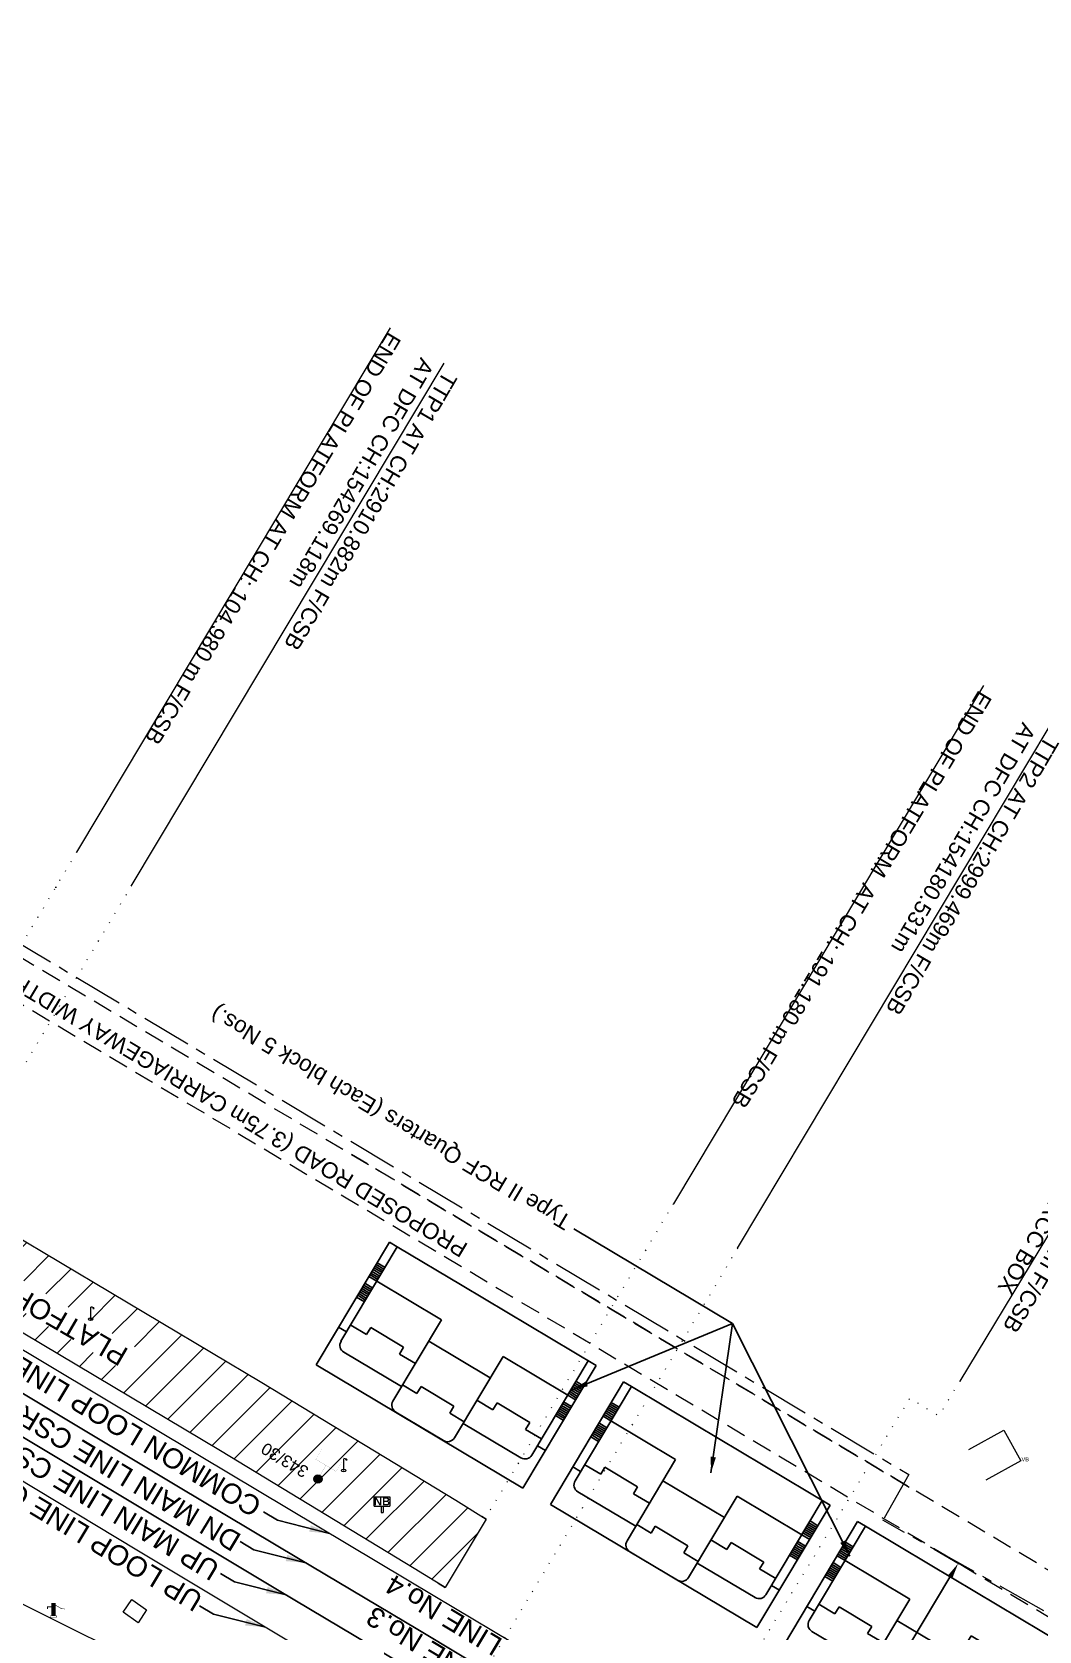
# Model space of a CAD drawing. Header units: metres. Extents: x 597821 to 610090, y 3402206 to 3407451.
# Drawn here: x 608035.8 to 608161.8, y 3403431.6 to 3403631.7 of the extents above; entities that cross this region are included whole.
import ezdxf
from ezdxf.enums import TextEntityAlignment as Align

# ---------------------------------------------------------------- set-up
doc = ezdxf.new("R2010")
doc.units = ezdxf.units.M
doc.header["$MEASUREMENT"] = 0
for name, pattern in [('CENTER', [2, 1.25, -0.25, 0.25, -0.25]), ('DASHED', [0.75, 0.5, -0.25]), ('DOT', [0.25, 0, -0.25])]:
    doc.linetypes.add(name, pattern=pattern)
doc.layers.get('Defpoints').update_dxf_attribs({"color": 5})
for name, color, linetype, lineweight in [('BRIDGE DETAILS PLAN', 7, 'Continuous', 0), ("CHAWAPAIL STN. SRJ's", 7, 'Continuous', 0), ('Existing IR Track', 143, 'Continuous', 0), ('Grill', 7, 'Continuous', 0), ('Hand_Pump', 8, 'Continuous', 0), ('Lamp_Post', 8, 'Continuous', 0), ('Name Board', 8, 'Continuous', 0), ("NEW CHAWAPAIL STN. SRJ's", 10, 'Continuous', 0), ('OHE MAST', 7, 'Continuous', 0), ('Platform', 7, 'Continuous', 0), ('proposed structure', 1, 'Continuous', 0), ('Proposed TPTC Chainages', 10, 'Continuous', 0), ('Religious_Place', 7, 'Continuous', 0), ('SRJ CH. in Station', 7, 'Continuous', 0), ('Text1', 7, 'Continuous', 0), ('Village Area text', 8, 'Continuous', 0)]:
    doc.layers.add(name, color=color, linetype=linetype, lineweight=lineweight)
doc.layers.add('Existing Railway Boundary', color=7, linetype='CENTER')
doc.styles.add('ARIAL', font='arial.ttf')
doc.styles.add('NB', font='swissbo.ttf', dxfattribs={"height": 1.5})
doc.styles.get("Standard").update_dxf_attribs({"font": 'arial.ttf'})
doc.styles.add('Style-Arial', font='arial.ttf')
doc.linetypes.add('F-LINE', pattern='A,0.6,["X",Standard,S=0.3,R=0,X=0,Y=-0.15],0.1', length=0.7)
doc.dimstyles.new('d', dxfattribs={"dimtxt": 2, "dimasz": 2, "dimexe": 0.18, "dimexo": 1, "dimgap": 0.09, "dimtad": 0, "dimtih": 1, "dimtoh": 1, "dimzin": 0, "dimdsep": 46, "dimtxsty": 'Standard', "dimcen": 0.09, "dimclrd": 256, "dimclrt": 256, "dimadec": 0, "dimazin": 0, "dimtfac": 1, "dimtofl": 0, "dimtmove": 0, "dimatfit": 3, "dimfxl": 1, "dimtolj": 1, "dimtzin": 0, "dimarcsym": 0})
doc.dimstyles.get("Standard").update_dxf_attribs({"dimtxt": 0.18, "dimasz": 0.18, "dimexe": 0.18, "dimexo": 0.0625, "dimgap": 0.09, "dimtad": 0, "dimtih": 1, "dimtoh": 1, "dimdec": 4, "dimzin": 0, "dimdsep": 46, "dimtxsty": 'Standard', "dimcen": 0.09, "dimadec": 0, "dimazin": 0, "dimtfac": 1, "dimtdec": 4, "dimtofl": 0, "dimtmove": 0, "dimatfit": 3, "dimfxl": 1, "dimtolj": 1, "dimtzin": 0, "dimarcsym": 0})

# ---------------------------------------------------------------- blocks, each defined once
blk = doc.blocks.new('HP')
at = {"color": 8}
for points, const_width in [([(0, 0.17), (0, 1.76)], 0.541), ([(-0.75, 1.03), (-0.75, 1.29), (0, 1.29)], 0.108), ([(-0.04, 1.67), (1.03, 1.06), (1.42, 1.03)], 0.0676)]:
    blk.add_lwpolyline(points, dxfattribs=dict(at, const_width=const_width))
at = {"color": 8, "const_width": 0.0676}
blk.add_lwpolyline([(0, 0.17), (-0.41, 0.17), (-0.41, 0), (0.41, 0), (0.41, 0.17)], close=True, dxfattribs=at)
blk = doc.blocks.new('LP')
for points in [[(0, 0), (0, 1.5)], [(0.25, 1.35), (0.44, 1.35)]]:
    blk.add_lwpolyline(points)
for centre, radius, start, end in [((0.07, 0.99), 0.519, 57.6425, 97.3165), ((0.34, 1.33), 0.094, 11.7012, 168.0476)]:
    blk.add_arc(centre, radius, start, end)
at = {"extrusion": (0, 0, -1)}
blk.add_ellipse((0, 0.01), major_axis=(0.308, 0), ratio=0.400495, dxfattribs=at)
blk.add_ellipse((0.35, 1.36), major_axis=(0.0017, 0.0438), ratio=0.461056, start_param=1.74022, end_param=4.575836)
blk = doc.blocks.new('NB')
for p, q in [((-0.98, 0.82), (-0.98, 1.98)), ((-0.98, 1.98), (0.98, 1.98)), ((-0.98, 0.82), (0.98, 0.82)), ((-0.13, 0.82), (-0.13, 0)), ((-0.13, 0), (0.13, 0)), ((0.13, 0.82), (0.13, 0)), ((0.98, 1.98), (0.98, 0.82))]:
    blk.add_line(p, q)
at = {"style": 'NB', "width": 1.025371}
blk.add_text('NB', height=0.988, dxfattribs=at).set_placement((0, 1.4), align=Align.MIDDLE)
blk = doc.blocks.new('OHE MAST')
h = blk.add_hatch(color=7)
h.dxf.hatch_style = 1
edge = h.paths.add_edge_path()
edge.add_arc((0, 0), 0.514, 0, 360)
at = {"const_width": 0.01}
for points in [[(1.5, 3.5), (1.5, 2), (-1.5, 2), (-1.5, 3.5)], [(0, 2), (0, 0)]]:
    blk.add_lwpolyline(points, dxfattribs=at)
blk.add_circle((0, 0), 0.514)
blk = doc.blocks.new('*D91')
at = {"layer": 'Defpoints', "color": 0, "transparency": 16777216}
for p in [(608148.58, 3403441.89), (608124.71, 3403402), (608127.82, 3403400.14)]:
    blk.add_point(p, dxfattribs=at)
at = {"layer": 'Text1', "color": 0, "lineweight": -2, "transparency": 16777216}
for p, q in [((608148.69, 3403441.82), (608151.8, 3403439.96)), ((608150.66, 3403438.31), (608138.58, 3403418.13)), ((608128.84, 3403401.85), (608137.41, 3403416.16)), ((608124.82, 3403401.93), (608127.92, 3403400.07))]:
    blk.add_line(p, q, dxfattribs=at)
at = {"layer": 'Text1', "color": 0, "transparency": 16777216}
for points in [[(608150.38, 3403438.48), (608150.95, 3403438.14), (608151.69, 3403440.03)], [(608128.56, 3403402.02), (608129.13, 3403401.68), (608127.82, 3403400.14)]]:
    blk.add_solid(points, dxfattribs=at)
at = {"layer": 'Text1', "color": 0, "lineweight": 0, "transparency": 16777216, "insert": (608138, 3403417.15), "char_height": 2, "attachment_point": 5, "rotation": 149, "style": 'Style-Arial'}
blk.add_mtext('\\A1;46.488m', dxfattribs=at)
blk = doc.blocks.new('TerminatorOpen_0.5')
at = {"color": 0, "linetype": 'ByBlock', "lineweight": -2}
for q in [(-1, 0.25), (-1, 0), (-1, -0.25)]:
    blk.add_line((0, 0), q, dxfattribs=at)
blk = doc.blocks.new('A$C7A1F303B')
at = {"layer": 'proposed structure', "color": 1, "lineweight": 25, "extrusion": (-0.002425, 0.000759779, 0.999997)}
for p, q in [((10.34, 31.99, 100.43), (0, 17.42, 100.42)), ((8.9, 27.98, 100.43), (0.94, 16.76, 100.42)), ((7.17, 27.53, 100.43), (8.11, 26.86, 100.43)), ((3.47, 22.31, 100.42), (4.41, 21.65, 100.43)), ((3.62, 22.52, 100.42), (4.55, 21.85, 100.43)), ((3.76, 22.72, 100.42), (4.7, 22.06, 100.43)), ((3.91, 22.93, 100.42), (4.84, 22.26, 100.43)), ((4.05, 23.13, 100.42), (4.99, 22.46, 100.43)), ((4.2, 23.33, 100.42), (5.13, 22.67, 100.43)), ((4.34, 23.54, 100.42), (5.28, 22.87, 100.43)), ((4.48, 23.74, 100.42), (5.42, 23.08, 100.43)), ((4.63, 23.95, 100.42), (5.57, 23.28, 100.43)), ((1.88, 20.07, 100.42), (2.82, 19.41, 100.42)), ((2.03, 20.28, 100.42), (2.96, 19.61, 100.42)), ((2.17, 20.48, 100.42), (3.11, 19.81, 100.42)), ((2.31, 20.68, 100.42), (3.25, 20.02, 100.42)), ((2.46, 20.89, 100.42), (3.4, 20.22, 100.42)), ((2.6, 21.09, 100.42), (3.54, 20.43, 100.42)), ((2.75, 21.29, 100.42), (3.69, 20.63, 100.42)), ((2.89, 21.5, 100.42), (3.83, 20.83, 100.42)), ((1.74, 19.87, 100.42), (2.67, 19.2, 100.42))]:
    blk.add_line(p, q, dxfattribs=at)
at = {"layer": 'proposed structure', "color": 1, "lineweight": 25, "extrusion": (0.020092, 0.004589, 0.999788)}
for p, q in [((34.88, 14.57, 99.75), (10.34, 31.99, 100.16)), ((17.15, 23.33, 100.06), (10.29, 28.21, 100.18)), ((9.43, 24.7, 100.21), (7.53, 26.04, 100.25)), ((9.43, 24.7, 100.21), (8.84, 23.87, 100.23)), ((11.51, 15.38, 100.21), (18.38, 25.06, 100.03)), ((19.77, 25.29, 100), (25.45, 21.26, 99.91)), ((12.72, 21.11, 100.16), (8.84, 23.87, 100.23)), ((17.01, 23.13, 100.07), (18.72, 21.92, 100.04)), ((11.51, 15.38, 100.21), (3.83, 20.83, 100.34)), ((12.72, 21.11, 100.16), (13.31, 21.94, 100.15)), ((15.21, 20.59, 100.12), (13.31, 21.94, 100.15)), ((18.14, 21.09, 100.06), (18.72, 21.92, 100.04)), ((18.14, 21.09, 100.06), (22.02, 18.33, 99.99)), ((18.82, 10.2, 100.09), (25.68, 19.87, 99.91)), ((22.02, 18.33, 99.99), (22.6, 19.16, 99.97)), ((22.6, 19.16, 99.97), (24.32, 17.95, 99.95)), ((31.32, 13.27, 99.83), (24.46, 18.15, 99.94)), ((8.62, 11.3, 100.29), (0.94, 16.76, 100.42)), ((13.31, 17.92, 100.17), (20.62, 12.74, 100.04)), ((24.41, 14.06, 99.96), (22.51, 15.41, 99.99)), ((23.83, 13.23, 99.98), (24.41, 14.06, 99.96)), ((34.88, 14.57, 99.75), (24.54, 0, 100.02)), ((27.71, 10.47, 99.91), (23.83, 13.23, 99.98)), ((24.54, 0, 100.02), (8.62, 11.3, 100.29)), ((26.5, 4.74, 99.96), (18.82, 10.2, 100.09)), ((31.56, 11.88, 99.83), (23.61, 0.67, 100.04)), ((28.3, 11.3, 99.9), (27.71, 10.47, 99.91)), ((30.2, 9.95, 99.86), (28.3, 11.3, 99.9)), ((30.77, 10.77, 99.85), (31.71, 10.1, 99.83)), ((27.51, 6.17, 99.94), (28.45, 5.5, 99.92)), ((27.66, 6.37, 99.93), (28.59, 5.71, 99.92)), ((27.8, 6.58, 99.93), (28.74, 5.91, 99.91)), ((27.94, 6.78, 99.92), (28.88, 6.12, 99.91)), ((28.09, 6.99, 99.92), (29.03, 6.32, 99.9)), ((28.23, 7.19, 99.92), (29.17, 6.52, 99.9)), ((26.06, 4.13, 99.97), (27, 3.47, 99.96)), ((26.21, 4.34, 99.97), (27.15, 3.67, 99.95)), ((26.35, 4.54, 99.97), (27.29, 3.87, 99.95)), ((26.5, 4.74, 99.96), (27.44, 4.08, 99.95)), ((27.08, 5.56, 99.95), (28.01, 4.89, 99.93)), ((27.22, 5.76, 99.94), (28.16, 5.1, 99.93)), ((27.37, 5.97, 99.94), (28.3, 5.3, 99.92)), ((25.34, 3.11, 99.99), (26.28, 2.45, 99.98)), ((25.49, 3.32, 99.99), (26.42, 2.65, 99.97)), ((25.63, 3.52, 99.99), (26.57, 2.85, 99.97)), ((25.77, 3.72, 99.98), (26.71, 3.06, 99.97)), ((25.92, 3.93, 99.98), (26.86, 3.26, 99.96))]:
    blk.add_line(p, q, dxfattribs=at)
at = {"layer": 'proposed structure', "color": 1, "lineweight": 25, "extrusion": (-7.63247e-06, -2.39472e-05, 1)}
blk.add_line((0, 17.42, 100.42), (0.94, 16.76, 100.42), dxfattribs=at)
at = {"layer": 'proposed structure', "color": 1, "lineweight": 25, "extrusion": (0.020092, 0.004589, 0.999788)}
for centre, start, end in [((24.54, -13.5, 100.49), 311.7721, 41.7721), ((19.59, -22.09, 100.49), 311.7721, 41.7721), ((14.4, -26.73, 100.49), 221.7721, 311.7721), ((5.3, -30.68, 100.49), 221.7721, 311.7721)]:
    blk.add_arc(centre, 1, start, end, dxfattribs=at)

msp = doc.modelspace()

# ---------------------------------------------------------------- hatches: boundary and pattern name
at = {"layer": 'Text1'}
h = msp.add_hatch(dxfattribs=at)
h.set_pattern_fill('ANSI31', color=256, scale=25)
h.paths.add_polyline_path([(607753.0947, 3403644.2604), (607751.5547, 3403641.6866), (607751.2359, 3403641.1539), (607753.0948, 3403644.2604)])
h.paths.add_polyline_path([(607820.6347, 3403602.6909), (607844.2834, 3403589.0559), (607846.1087, 3403591.2615), (607864.0745, 3403580.7355), (607860.4855, 3403574.6098), (607818.0442, 3403600.1745)], flags=16)
h.paths.add_polyline_path([(608026.8533, 3403476.0893), (608029.0628, 3403478.8483), (608048.8953, 3403466.9898), (608046.7924, 3403464.5025)], flags=16)
h.paths.add_polyline_path([(607791.7674, 3403625.7148), (607786.6595, 3403617.1176), (607829.8706, 3403591.2495), (607842.2593, 3403583.7919), (607869.9155, 3403567.2419), (607894.1275, 3403552.8093), (607900.4612, 3403549.1052), (607942.8243, 3403523.7221), (608007.1625, 3403485.2538), (608027.9986, 3403472.8375), (608059.4174, 3403454.1079), (608083.6344, 3403439.4006), (608087.5045, 3403437.0112), (608092.6686, 3403445.5752), (608088.8567, 3403447.9288), (608064.5732, 3403462.6765), (608033.1191, 3403481.4271), (608012.2879, 3403493.8404), (607947.9561, 3403532.305), (607905.5554, 3403557.7106), (607899.2118, 3403561.4204), (607875.0431, 3403575.8272), (607847.4055, 3403592.3662), (607835.0174, 3403599.8233)])

# ---------------------------------------------------------------- linework, layer by layer
at = {"layer": "CHAWAPAIL STN. SRJ's", "lineweight": 13, "elevation": 264.1967, "flags": 128}
for points in [[(608080.653, 3403594.6408), (608041.4288, 3403529.0406)], [(608191.4358, 3403528.2667), (608151.8996, 3403462.8541)]]:
    msp.add_lwpolyline(points, dxfattribs=at)
at = {"layer": "CHAWAPAIL STN. SRJ's", "lineweight": 13, "flags": 128}
msp.add_lwpolyline([(608154.8398, 3403549.8891), (608116.0695, 3403485.048)], dxfattribs=at)
at = {"layer": "CHAWAPAIL STN. SRJ's", "linetype": 'DOT', "lineweight": 13, "ltscale": 5, "flags": 128}
for points in [[(608041.4288, 3403529.0406), (608038.8076, 3403524.6563), (608038.8076, 3403524.6563), (608004.0155, 3403466.4026)], [(608116.0695, 3403485.048), (608092.5365, 3403445.6568)], [(608151.8996, 3403462.8541), (608149.2571, 3403458.4826), (608145.6374, 3403460.7093), (608110.5103, 3403402.657)]]:
    msp.add_lwpolyline(points, dxfattribs=at)
at = {"layer": 'Existing IR Track', "color": 0, "lineweight": 20, "flags": 128}
for points in [[(608187.902, 3403375.2636), (608151.5167, 3403396.9152), (608086.4235, 3403435.7831), (608056.7796, 3403453.4972), (608031.8518, 3403468.4243), (608012.9231, 3403479.7069), (607975.9689, 3403501.7758), (607956.1825, 3403513.6224), (607936.3775, 3403525.4876), (607916.8375, 3403537.1673), (607899.659, 3403547.5073), (607879.377, 3403559.6085), (607862.2113, 3403569.8569), (607844.4569, 3403580.4738), (607828.8824, 3403589.8264), (607809.379, 3403601.4936), (607791.9107, 3403611.9358), (607773.1687, 3403623.2026), (607759.7901, 3403631.2413), (607739.2471, 3403643.525), (607722.3299, 3403653.5866)], [(608145.9653, 3403383.6697), (608145.1533, 3403384.1435), (608107.2322, 3403406.7721), (608077.1122, 3403424.809), (608048.9418, 3403441.6816), (608028.7206, 3403453.8546), (608009.5482, 3403465.3257), (607999.9832, 3403471.033), (607981.9504, 3403481.8659), (607967.9877, 3403490.2163), (607949.1946, 3403501.4065), (607926.8519, 3403514.7494), (607908.8396, 3403525.5435), (607890.4199, 3403536.5796), (607871.5161, 3403547.8865), (607855.0867, 3403557.649), (607837.0381, 3403568.5038), (607819.5812, 3403578.9165), (607801.5152, 3403589.7056), (607785.097, 3403599.5287), (607764.9084, 3403611.5797), (607751.7691, 3403619.4251), (607731.5539, 3403631.4851)]]:
    msp.add_lwpolyline(points, dxfattribs=at)
at = {"layer": 'Existing IR Track', "color": 0, "lineweight": 25, "flags": 128}
for points in [[(608163.0209, 3403384.5647), (608149.253, 3403392.8035), (608133.1137, 3403402.4273), (608116.9102, 3403412.0895), (608100.5498, 3403421.8888), (608084.103, 3403431.7437), (608069.1691, 3403440.6578), (608054.167, 3403449.6128), (608029.322, 3403464.5008), (608010.4231, 3403475.8438), (608006.3658, 3403478.277), (607987.3072, 3403489.7199), (607973.099, 3403498.1886), (607953.8044, 3403509.6915), (607932.1823, 3403522.5789), (607914.3945, 3403533.2082), (607896.6199, 3403543.9107), (607876.7913, 3403555.7505)], [(608191.4116, 3403362.138), (608160.6071, 3403380.5312), (608147.2148, 3403388.5271), (608130.7101, 3403398.4046), (608114.4058, 3403408.1623), (608098.1416, 3403417.8652), (608082.0197, 3403427.4872), (608066.7525, 3403436.6154), (608051.5213, 3403445.7222), (608026.9257, 3403460.44), (608008.1768, 3403471.6857), (608002.8781, 3403474.8569), (607984.5464, 3403485.8427), (607970.6918, 3403494.1213), (607951.5286, 3403505.5588), (607929.5354, 3403518.6739), (607911.5987, 3403529.3824), (607893.3567, 3403540.369), (607874.2672, 3403551.8113)]]:
    msp.add_lwpolyline(points, dxfattribs=at)
at = {"layer": 'Existing Railway Boundary', "color": 36, "lineweight": 20, "ltscale": 5}
for points in [[(607755.5205, 3403663.0787), (607768.7738, 3403683.4578), (607924.3361, 3403590.4668), (607921.2062, 3403585.2309), (608145.5025, 3403451.1525), (608142.2829, 3403445.4311)], [(608550.3293, 3403164.4182), (608296.8511, 3403316.4743), (608263.9541, 3403378.7593), (608188.5487, 3403419.3953), (608142.2829, 3403445.4311)]]:
    msp.add_lwpolyline(points, dxfattribs=at)
at = {"layer": 'Grill', "color": 1, "linetype": 'F-LINE', "lineweight": 13, "ltscale": 2}
msp.add_lwpolyline([(608108.0858, 3403398.2668), (608106.2125, 3403399.2103), (608098.3833, 3403403.1348), (608090.5533, 3403407.0475), (608082.7209, 3403410.9553), (608003.4475, 3403450.4965), (607995.6183, 3403454.4027), (607987.7968, 3403458.3112), (607979.9815, 3403462.2287), (607972.1764, 3403466.1595), (607964.384, 3403470.1084), (607956.6067, 3403474.0803), (607948.8471, 3403478.0798), (607941.1021, 3403482.1149, -0.00760414), (607894.4722, 3403507.4621), (607886.8741, 3403511.7673), (607879.2978, 3403516.1041), (607871.7352, 3403520.4708), (607864.1835, 3403524.8626), (607856.6402, 3403529.275), (607849.1024, 3403533.7031), (607841.5662, 3403538.1429), (607834.0327, 3403542.5876), (607506.4115, 3403735.9234)], format="xyb", dxfattribs=at)
at = {"layer": "NEW CHAWAPAIL STN. SRJ's", "lineweight": 13, "flags": 128}
for points in [[(608048.268, 3403524.7948), (608087.3879, 3403590.2205)], [(608124.081, 3403479.464), (608163.2009, 3403544.8898)]]:
    msp.add_lwpolyline(points, dxfattribs=at)
at = {"layer": "NEW CHAWAPAIL STN. SRJ's", "linetype": 'DOT', "lineweight": 13, "ltscale": 5, "flags": 128}
for points in [[(608001.2157, 3403446.0222), (608048.268, 3403524.7948)], [(608124.0971, 3403479.4544), (608080.4887, 3403406.4812)]]:
    msp.add_lwpolyline(points, dxfattribs=at)
at = {"layer": 'Platform', "lineweight": 15}
msp.add_lwpolyline([(607875.0431, 3403575.8272), (607899.2118, 3403561.4204), (607905.5554, 3403557.7106), (607947.9561, 3403532.305), (608012.2879, 3403493.8404), (608033.1191, 3403481.4271), (608064.5732, 3403462.6765), (608088.8567, 3403447.9288), (608092.6686, 3403445.5752), (608092.1284, 3403445.9087), (608092.6686, 3403445.5752), (608087.5045, 3403437.0112), (608086.6449, 3403437.5418), (608087.5045, 3403437.0112), (608083.6344, 3403439.4006), (608059.4174, 3403454.1079), (608027.9986, 3403472.8375), (608007.1625, 3403485.2538), (607942.8243, 3403523.7221), (607900.4612, 3403549.1052), (607894.1275, 3403552.8093), (607869.9155, 3403567.2419)], dxfattribs=at)
at = {"layer": 'proposed structure', "color": 1, "linetype": 'DASHED', "ltscale": 5}
msp.add_line((608164.6911, 3403438.1741, -34.4396), (608075.8004, 3403491.2174, -269.7491), dxfattribs=at)
at = {"layer": 'proposed structure', "color": 1, "linetype": 'DASHED', "ltscale": 5, "elevation": -269.7491}
for points in [[(607988.8595, 3403543.1064), (608146.5164, 3403449.0107)], [(607997.2499, 3403532.2771), (608179.0689, 3403423.759)]]:
    msp.add_lwpolyline(points, dxfattribs=at)
at = {"layer": 'Religious_Place'}
msp.add_polyline3d([(608153.0223, 3403454.2984, 262.3722), (608157.3969, 3403456.7167, 262.3722), (608159.5321, 3403452.8543, 262.2253), (608155.1575, 3403450.436, 262.2253)], dxfattribs=at)
msp.add_polyline3d([(608049.1142, 3403432.6052, 264.1317), (608047.2606, 3403433.934, 264.1737), (608048.3273, 3403435.5318, 264.2687), (608050.1812, 3403434.2027, 264.2687)], close=True, dxfattribs=at)

# ---------------------------------------------------------------- block references
at = {"layer": 'Hand_Pump', "xscale": 0.9997078269170317, "yscale": 0.9997078269170317, "zscale": 0.9997078269170317}
msp.add_blockref('HP', (608038.5198, 3403433.2996, 263.7488), dxfattribs=at)
at = {"layer": 'Lamp_Post', "xscale": 0.9997078269170317, "yscale": 0.9997078269170317, "zscale": 0.9997078269170317}
for p in [(608043.1931, 3403470.5957, 265.2144), (608074.8285, 3403451.6386, 265.1944)]:
    msp.add_blockref('LP', p, dxfattribs=at)
at = {"layer": 'Name Board', "xscale": 0.9997078269170317, "yscale": 0.9997078269170317, "zscale": 0.9997078269170317}
msp.add_blockref('NB', (608079.6316, 3403446.3913, 264.9525), dxfattribs=at)
at = {"layer": 'OHE MAST', "lineweight": 20, "rotation": 329.0208306544455}
msp.add_blockref('OHE MAST', (608071.6078, 3403450.589), dxfattribs=at)
at = {"layer": 'proposed structure', "extrusion": (-0.013589, 0.007548, 0.999879), "xscale": -1, "rotation": 113.8050117498471}
for p in [(608040.1006, 3403452.8164, 17308.1248), (608069.3802, 3403435.3435, 17307.6777), (608098.6598, 3403417.8705, 17307.2306)]:
    msp.add_blockref('A$C7A1F303B', p, dxfattribs=at)

# ---------------------------------------------------------------- texts
at = {"layer": 'BRIDGE DETAILS PLAN', "color": 10, "style": 'ARIAL'}
msp.add_text('PRO. MI Br. No.188A, 1 x 1.20 x 1.35 m RCC BOX', height=2, rotation=239.2, dxfattribs=at).set_placement((608188.9133, 3403528.802))
at = {"layer": 'BRIDGE DETAILS PLAN', "style": 'ARIAL'}
msp.add_text('1 x 0.6 m ARCH (343/25-27) AT CH: 229.018m F/CSB', height=2, rotation=239.2, dxfattribs=at).set_placement((608191.7825, 3403527.6827))
at = {"layer": "CHAWAPAIL STN. SRJ's", "lineweight": 13, "char_height": 2, "attachment_point": 4, "line_spacing_factor": 0.648, "style": 'ARIAL'}
for s, insert, width, rotation in [('\\pxsm1;END OF PLATFORM AT CH: 104.980 m F/CSB  ', (608081.2294, 3403593.8033, -264.1667), 74.457875, 239.123596), ('\\pxsm1;END OF PLATFORM  AT CH: 191.180 m F/CSB  ', (608155.1272, 3403548.909), 75.137551, 239)]:
    msp.add_mtext(s, dxfattribs=dict(at, insert=insert, width=width, rotation=rotation))
at = {"layer": 'OHE MAST', "style": 'ARIAL'}
msp.add_text('343/30', height=1.5, rotation=149, dxfattribs=at).set_placement((608070.5914, 3403451.9425))
at = {"layer": 'proposed structure', "color": 1, "style": 'ARIAL'}
for s, rotation, p in [('PROPOSED ROAD (3.75m CARRIAGEWAY WIDTH,1m SHOULDER BOTH SIDE) ', 149.001881, (608090.5052, 3403479.9329)), ('Type II RCF Quarters (Each block 5 Nos.) ', 149.169277, (608103.4866, 3403483.3555))]:
    msp.add_text(s, height=2, rotation=rotation, dxfattribs=at).set_placement(p)
at = {"layer": 'Proposed TPTC Chainages', "lineweight": 0, "char_height": 2, "attachment_point": 4, "rotation": 239.649248, "line_spacing_factor": 0.6, "style": 'ARIAL'}
for s, insert in [('\\pxsm1;TTP1 AT CH:2910.882m F/CSB\\PAT DFC CH:154269.118m', (608086.7884, 3403589.7121)), ('\\pxsm1;TTP2 AT CH:2999.469m F/CSB\\PAT DFC CH:154180.531m', (608162.0549, 3403544.0658))]:
    msp.add_mtext(s, dxfattribs=dict(at, insert=insert))
at = {"layer": 'SRJ CH. in Station', "color": 7, "lineweight": 15}
for s, p in [('COMMON LOOP LINE CSR - 782.182m(FM TO SRJ)', (608028.3733, 3403468.2635)), ('DN MAIN LINE CSR - 796.947m(FM TO FM)', (608031.7037, 3403460.4129)), ('UP LOOP LINE CSR - 711.128m(TRAP  TO SRJ)', (608023.6787, 3403454.8424)), ('UP MAIN LINE CSR - 761.119m(FM TO FM)', (608029.1029, 3403456.7083)), ('LINE No.4', (608087.3198, 3403433.5519)), ('LINE No.3', (608084.9304, 3403429.549))]:
    msp.add_text(s, height=2.5, rotation=149, dxfattribs=at).set_placement(p, align=Align.MIDDLE_CENTER)
at = {"layer": 'Text1', "color": 7, "style": 'ARIAL'}
msp.add_text('PLATFORM-2', height=2.5, rotation=149.722073, dxfattribs=at).set_placement((608048.0612, 3403466.7638))
at = {"layer": 'Village Area text'}
msp.add_text('VB', height=0.5, dxfattribs=at).set_placement((608159.611, 3403452.805, 262.2))

# ---------------------------------------------------------------- dimensions: what is measured, and where the dimension line sits
at = {"layer": 'Text1', "color": 0, "lineweight": 0}
dim = msp.add_linear_dim(base=(608127.8165, 3403400.1364), p1=(608148.5814, 3403441.8866), p2=(608124.7084, 3403401.9965), angle=239.100784, dimstyle='Standard', override={"dimtxt": 2, "dimasz": 2, "dimexe": 0.125, "dimexo": 0.125, "dimgap": 0.125, "dimtad": 1, "dimtih": 0, "dimtoh": 0, "dimdec": 3, "dimzin": 3, "dimpost": 'm', "dimtxsty": 'Style-Arial', "dimsah": 1, "dimadec": 4, "dimazin": 3, "dimtmove": 2, "dimatfit": 1, "dimldrblk": 'TerminatorOpen_0.5', "dimfrac": 2, "dimtzin": 11}, dxfattribs=at)
dim.commit()
dim.dimension.update_dxf_attribs({"geometry": '*D91', "text_midpoint": (608137.9963, 3403417.1461), "dimtype": 161, "text_rotation": 149})

# ---------------------------------------------------------------- leaders
at = {"layer": 'proposed structure', "color": 1}
msp.add_leader([(608120.7716, 3403451.3632), (608123.4819, 3403470.0655), (608103.6301, 3403481.914)], dimstyle='d', override={"dimgap": 0.09, "dimtad": 0}, dxfattribs=at)
for points in [[(608103.3916, 3403461.7359), (608123.4819, 3403470.0655)], [(608138.1313, 3403440.9564), (608123.4819, 3403470.0655)]]:
    msp.add_leader(points, dimstyle='d', dxfattribs=at)
at = {"layer": 'Text1', "color": 0, "lineweight": 0}
for points in [[(608073.036, 3403443.783), (608066.5447, 3403445.4255), (608064.7988, 3403446.4694)], [(608070.0989, 3403440.1028), (608063.6076, 3403441.7454), (608061.8617, 3403442.7893)], [(608067.6486, 3403436.0796), (608061.1573, 3403437.7222), (608059.4114, 3403438.7661)], [(608065.029, 3403432.0462), (608058.5377, 3403433.6888), (608056.7917, 3403434.7327)]]:
    msp.add_leader(points, dimstyle='Standard', override={"dimtxt": 2.5, "dimasz": 2.5, "dimexe": 0.125, "dimexo": 0.125, "dimgap": 0.125, "dimtad": 1, "dimtih": 0, "dimtoh": 0, "dimdec": 2, "dimzin": 11, "dimpost": 'm', "dimtxsty": 'Style-Arial', "dimadec": 4, "dimazin": 3, "dimtmove": 2, "dimatfit": 1, "dimfrac": 2, "dimtzin": 11}, dxfattribs=at)

doc.saveas('drawing.dxf')
